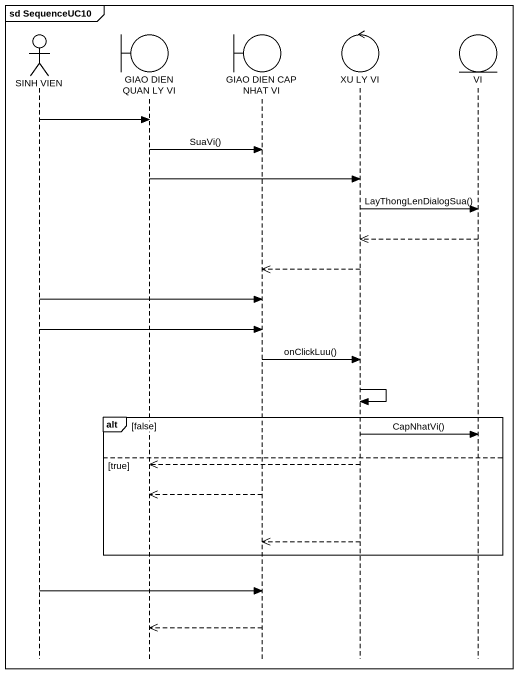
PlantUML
@startuml
mainframe sd SequenceUC10
hide footbox
actor "SINH VIEN" as SINH_VIEN
boundary "GIAO DIEN QUAN LY VI" as GIAO_DIEN_QUAN_LY_VI
boundary "GIAO DIEN CAP NHAT VI" as GIAO_DIEN_CAP_NHAT_VI
control "XU LY VI" as XU_LY_VI
entity VI

SINH_VIEN -> GIAO_DIEN_QUAN_LY_VI
GIAO_DIEN_QUAN_LY_VI -> GIAO_DIEN_CAP_NHAT_VI : SuaVi()
GIAO_DIEN_QUAN_LY_VI -> XU_LY_VI
XU_LY_VI -> VI : LayThongLenDialogSua()
VI -->> XU_LY_VI
XU_LY_VI -->> GIAO_DIEN_CAP_NHAT_VI
SINH_VIEN -> GIAO_DIEN_CAP_NHAT_VI
SINH_VIEN -> GIAO_DIEN_CAP_NHAT_VI
GIAO_DIEN_CAP_NHAT_VI -> XU_LY_VI : onClickLuu()
XU_LY_VI -> XU_LY_VI
alt false
  XU_LY_VI -> VI : CapNhatVi()
else true
  XU_LY_VI -->> GIAO_DIEN_QUAN_LY_VI
  GIAO_DIEN_CAP_NHAT_VI -->> GIAO_DIEN_QUAN_LY_VI
  XU_LY_VI -->> GIAO_DIEN_CAP_NHAT_VI
end
SINH_VIEN -> GIAO_DIEN_CAP_NHAT_VI
GIAO_DIEN_CAP_NHAT_VI -->> GIAO_DIEN_QUAN_LY_VI
@enduml
